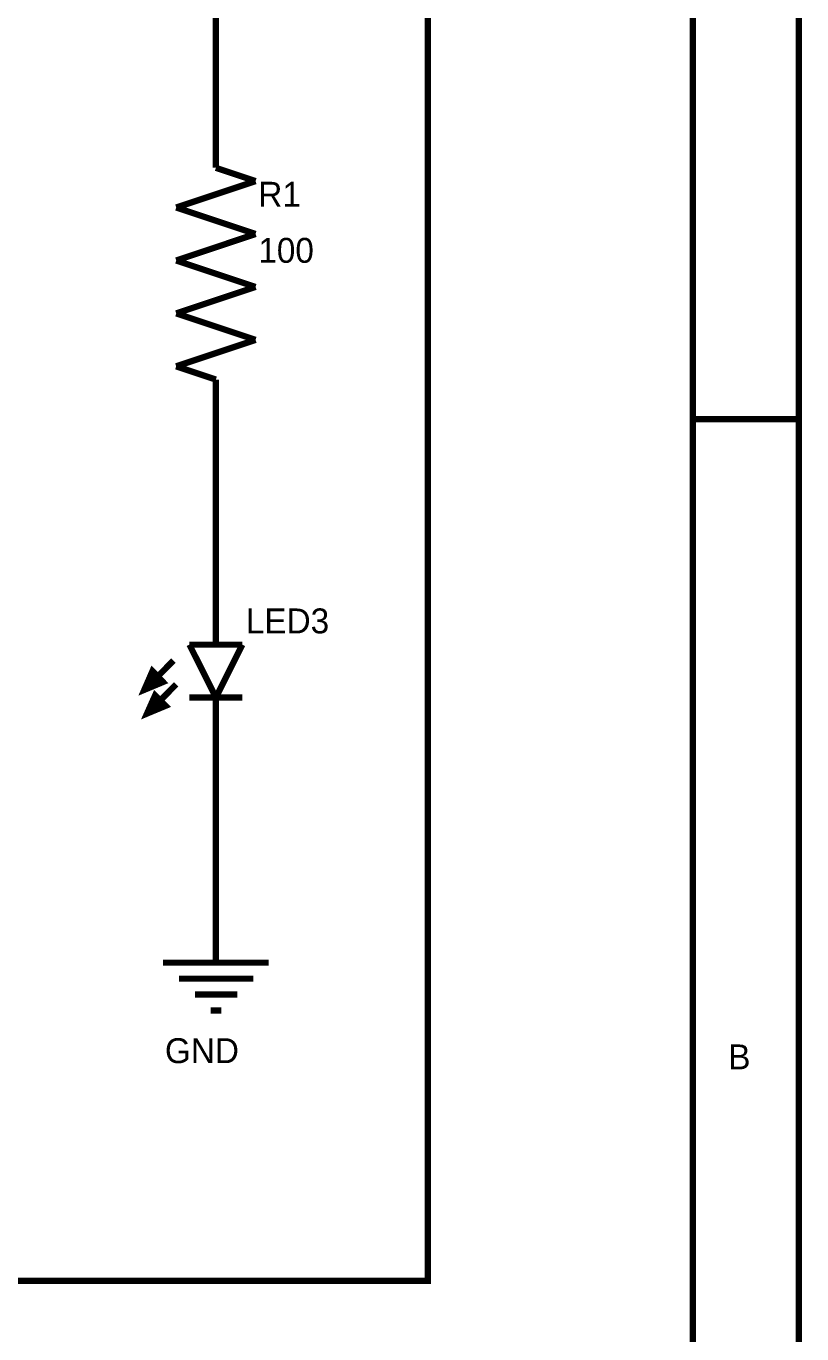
# Model space of a CAD drawing. Header units: inches. Extents: x 0 to 15, y 0 to 9.5.
# Drawn here: x 13.54 to 15.004, y 5.4 to 7.867 of the extents above; entities that cross this region are included whole.
import ezdxf

# ---------------------------------------------------------------- set-up
doc = ezdxf.new("R2010")
doc.units = ezdxf.units.IN
doc.header["$MEASUREMENT"] = 0
doc.layers.add('Sheet', color=255, linetype='Continuous')

msp = doc.modelspace()

# ---------------------------------------------------------------- linework, layer by layer
at = {"layer": 'Sheet'}
for points in [[(0.0029, 9.5, 0.0118, 0.0118, 0), (14.9978, 9.5, 0.0118, 0.0118, 0), (14.9978, 0, 0.0118, 0.0118, 0), (0.0029, 0, 0.0118, 0.0118, 0), (0.0029, 9.5, 0.0118, 0.0118, 0)], [(0.0029, 9.5, 0.0039, 0.0039, 0), (0.0029, 0, 0.0039, 0.0039, 0), (14.9978, 0, 0.0039, 0.0039, 0), (14.9978, 9.5, 0.0039, 0.0039, 0), (0.0029, 9.5, 0.0039, 0.0039, 0), (0.0029, 9.5, 0.0039, 0.0039, 0)], [(0.2026, 9.2995, 0.0118, 0.0118, 0), (14.7981, 9.2995, 0.0118, 0.0118, 0), (14.7981, 0.1998, 0.0118, 0.0118, 0), (0.2026, 0.1998, 0.0118, 0.0118, 0), (0.2026, 9.2995, 0.0118, 0.0118, 0)], [(0.2026, 9.2995, 0.0039, 0.0039, 0), (0.2026, 0.1998, 0.0039, 0.0039, 0), (14.7981, 0.1998, 0.0039, 0.0039, 0), (14.7981, 9.2995, 0.0039, 0.0039, 0), (0.2026, 9.2995, 0.0039, 0.0039, 0), (0.2026, 9.2995, 0.0039, 0.0039, 0)], [(12.4988, 8.9, 0.0118, 0.0118, 0), (14.2982, 8.9, 0.0118, 0.0118, 0), (14.2982, 5.4998, 0.0118, 0.0118, 0), (12.4988, 5.4998, 0.0118, 0.0118, 0), (12.4988, 8.9, 0.0118, 0.0118, 0)], [(13.763, 6.6146, 0.0118, 0.0118, 0), (13.7784, 6.6499, 0.0118, 0.0118, 0), (13.7982, 6.6293, 0.0118, 0.0118, 0), (13.763, 6.6146, 0.0118, 0.0118, 0)], [(13.763, 6.6146, 0.0039, 0.0039, 0), (13.7784, 6.6499, 0.0039, 0.0039, 0), (13.7982, 6.6293, 0.0039, 0.0039, 0), (13.763, 6.6146, 0.0039, 0.0039, 0)], [(13.7681, 6.5698, 0.0118, 0.0118, 0), (13.7835, 6.6043, 0.0118, 0.0118, 0), (13.8033, 6.5845, 0.0118, 0.0118, 0), (13.7681, 6.5698, 0.0118, 0.0118, 0)], [(13.7681, 6.5698, 0.0039, 0.0039, 0), (13.7835, 6.6043, 0.0039, 0.0039, 0), (13.8033, 6.5845, 0.0039, 0.0039, 0), (13.7681, 6.5698, 0.0039, 0.0039, 0)]]:
    msp.add_lwpolyline(points, format="xyseb", close=True, dxfattribs=at)
for points in [[(13.8981, 7.9997, 0.0118, 0.0118, 0), (13.8981, 7.7999, 0.0118, 0.0118, 0)], [(13.8981, 7.5994, 0.0118, 0.0118, 0), (13.8981, 7.7999, 0.0118, 0.0118, 0)], [(13.9729, 7.5744, 0.0118, 0.0118, 0), (13.8981, 7.5994, 0.0118, 0.0118, 0)], [(13.8232, 7.5245, 0.0118, 0.0118, 0), (13.9729, 7.5744, 0.0118, 0.0118, 0)], [(13.9729, 7.4746, 0.0118, 0.0118, 0), (13.8232, 7.5245, 0.0118, 0.0118, 0)], [(13.8232, 7.4246, 0.0118, 0.0118, 0), (13.9729, 7.4746, 0.0118, 0.0118, 0)], [(13.9729, 7.3747, 0.0118, 0.0118, 0), (13.8232, 7.4246, 0.0118, 0.0118, 0)], [(13.8232, 7.3248, 0.0118, 0.0118, 0), (13.9729, 7.3747, 0.0118, 0.0118, 0)], [(13.9729, 7.2748, 0.0118, 0.0118, 0), (13.8232, 7.3248, 0.0118, 0.0118, 0)], [(13.8232, 7.2249, 0.0118, 0.0118, 0), (13.9729, 7.2748, 0.0118, 0.0118, 0)], [(13.8981, 7.1999, 0.0118, 0.0118, 0), (13.8232, 7.2249, 0.0118, 0.0118, 0)], [(13.8981, 7.1999, 0.0118, 0.0118, 0), (13.8981, 6.9994, 0.0118, 0.0118, 0)], [(14.9978, 7.125, 0.0118, 0.0118, 0), (14.7981, 7.125, 0.0118, 0.0118, 0)], [(13.8981, 6.8995, 0.0118, 0.0118, 0), (13.8981, 6.9994, 0.0118, 0.0118, 0)], [(13.8981, 6.6998, 0.0118, 0.0118, 0), (13.8981, 6.8995, 0.0118, 0.0118, 0)], [(13.8981, 6.5999, 0.0118, 0.0118, 0), (13.8481, 6.6998, 0.0118, 0.0118, 0)], [(13.948, 6.6998, 0.0118, 0.0118, 0), (13.8481, 6.6998, 0.0118, 0.0118, 0)], [(13.948, 6.6998, 0.0118, 0.0118, 0), (13.8981, 6.5999, 0.0118, 0.0118, 0)], [(13.818, 6.6697, 0.0118, 0.0118, 0), (13.763, 6.6146, 0.0118, 0.0118, 0)], [(13.8232, 6.6249, 0.0118, 0.0118, 0), (13.7681, 6.5698, 0.0118, 0.0118, 0)], [(13.8981, 6.5999, 0.0118, 0.0118, 0), (13.8481, 6.5999, 0.0118, 0.0118, 0)], [(13.948, 6.5999, 0.0118, 0.0118, 0), (13.8981, 6.5999, 0.0118, 0.0118, 0)], [(13.8981, 6.3994, 0.0118, 0.0118, 0), (13.8981, 6.5999, 0.0118, 0.0118, 0)], [(13.8981, 6.3994, 0.0118, 0.0118, 0), (13.8981, 6.2996, 0.0118, 0.0118, 0)], [(13.8981, 6.1997, 0.0118, 0.0118, 0), (13.8981, 6.2996, 0.0118, 0.0118, 0)], [(13.8981, 6.1997, 0.0118, 0.0118, 0), (13.8981, 6.0998, 0.0118, 0.0118, 0)], [(13.7982, 6.0998, 0.0118, 0.0118, 0), (13.9979, 6.0998, 0.0118, 0.0118, 0)], [(13.8283, 6.0697, 0.0118, 0.0118, 0), (13.9685, 6.0697, 0.0118, 0.0118, 0)], [(13.8584, 6.0396, 0.0118, 0.0118, 0), (13.9384, 6.0396, 0.0118, 0.0118, 0)], [(13.8885, 6.0095, 0.0118, 0.0118, 0), (13.9083, 6.0095, 0.0118, 0.0118, 0)]]:
    msp.add_lwpolyline(points, format="xyseb", dxfattribs=at)

# ---------------------------------------------------------------- texts
for s, p in [('R1', (13.9781, 7.526)), ('100', (13.9781, 7.4202)), ('LED3', (13.9546, 6.7211)), ('GND', (13.8019, 5.9103)), ('B', (14.8649, 5.8986))]:
    msp.add_text(s, height=0.047, dxfattribs=at).set_placement(p)

doc.saveas('drawing.dxf')
